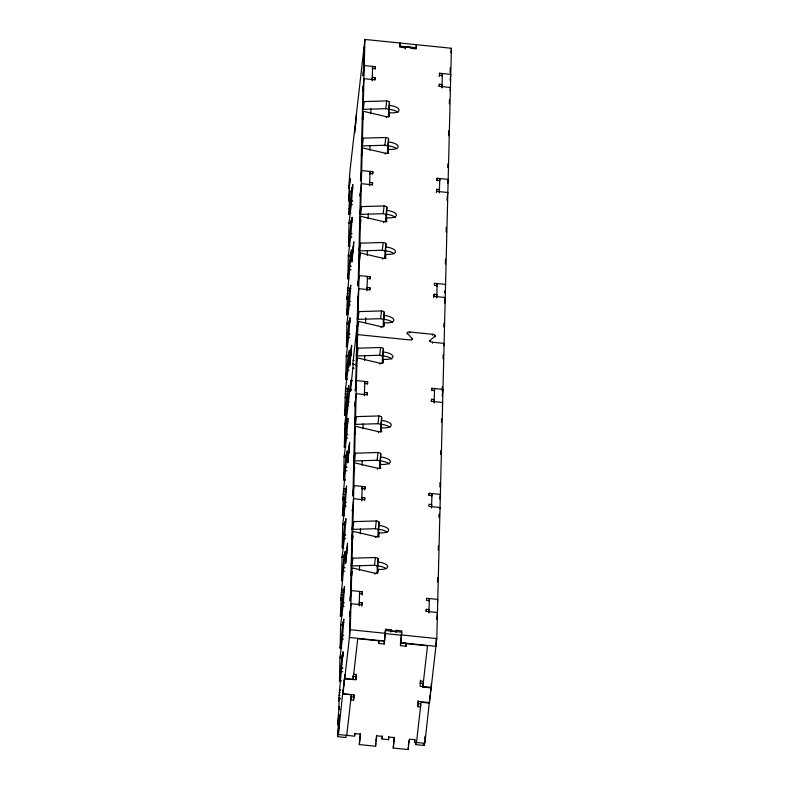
<?xml version="1.0" encoding="UTF-8"?>
<svg xmlns="http://www.w3.org/2000/svg" width="789" height="789" viewBox="0 0 789 789"><rect width="100%" height="100%" fill="white"/><g stroke="black" fill="none" stroke-linecap="round" stroke-linejoin="round"><path stroke-width="1.18" d="M338.589 700.977L343.136 651.704L342.209 657.957L342.278 654.811L342.081 655.866L339.546 680.384L341.124 680.493M341.035 681.282L339.467 681.124L339.951 657.819L342.505 637.68L343.807 619.069L342.89 625.332L342.949 622.136M341.193 648.597L340.138 648.489L340.621 625.184L343.176 605.045L344.487 586.444L343.56 592.697L343.6 589.511L343.432 590.606L340.878 615.321M341.173 597.618L340.68 600.537L345.217 551.245L344.29 557.498L344.349 554.312L344.162 555.407L341.627 579.925L342.682 579.984M342.594 580.773L341.548 580.665L342.031 557.359L344.586 537.21L345.888 518.61L344.971 524.863L345.03 521.716L344.842 522.772L342.308 547.241L343.353 547.349M343.757 524.833L342.712 524.724L345.257 504.575L346.568 485.975L345.651 492.237L345.681 489.052L345.513 490.137L342.968 514.813M344.468 515.552L342.899 515.395L342.939 513.097L342.416 515.957L343.264 497.149L342.771 500.068L342.751 499.348L347.298 450.785L346.381 457.038L346.43 453.853L346.243 454.947L343.718 479.416L345.286 479.574M345.197 480.363L343.629 480.205L344.112 456.89L346.667 436.751L347.969 418.15L347.052 424.403L347.111 421.306M345.917 423.663L344.862 423.634L347.338 404.116L348.649 385.515L347.732 391.768L347.771 388.582L347.594 389.677L345.04 414.452M344.507 415.547L345.523 389.066L348.067 368.927L349.379 350.326L348.462 356.579L348.521 353.423L348.324 354.488L345.799 378.957L347.367 379.114M347.328 355.839L346.272 355.809L348.748 336.292L350.05 317.691L349.132 323.944L349.192 320.758L349.004 321.853L346.46 346.47M347.998 323.204L346.943 323.174L349.428 303.657L350.73 285.056L349.813 291.309L349.872 288.153L349.675 289.218L347.13 313.835M346.933 299.149L351.46 249.857L350.543 256.119L350.602 252.963L350.405 254.019L347.88 278.487L348.925 278.596M349.409 255.38L348.353 255.35L350.829 235.832L352.141 217.231L351.213 223.484L351.253 220.299L351.085 221.393L348.551 245.912M350.089 222.725L349.034 222.695L351.509 203.177L352.811 184.596L351.894 190.83L351.933 187.644L351.766 188.739L349.231 213.257M339.931 709.341L338.885 709.232L339.102 698.068L338.639 700.918M341.864 615.962L340.818 615.854L340.858 613.586L340.335 616.426L341.193 597.638M343.274 497.326L344.32 497.435M345.01 414.698L345.02 412.657L344.537 415.537M345.355 396.867L346.401 396.975M347.091 314.239L347.111 312.197M347.091 312.178L346.598 315.097L347.436 296.25L346.963 299.07M349.172 213.75L349.172 211.699L348.699 214.588L349.872 190.593L348.689 201.017L348.807 195.159L350.129 178.393L348.945 188.818L349.054 183.442L350.06 169.931L364.015 47.37M350.306 390.979L350.957 380.091L344.546 435.913L346.115 436.07M346.213 735.269L345.957 737.508L337.584 736.65L339.014 714.499L337.83 724.933L337.948 719.065L339.181 706.638L338.885 709.232M349.034 222.695L348.501 246.405M429.541 700.583L424.857 743.346L414.629 742.301L414.925 739.697L409.343 739.135L408.16 749.55L393.238 748.031L394.421 737.607L388.839 737.044L388.543 739.648L382.073 738.987L382.369 736.384L376.787 735.812L375.603 746.226L359.33 744.569L360.514 734.155L354.932 733.583L354.636 736.186L338.363 734.529L338.777 726.225L337.584 736.65M343.797 548.187L342.229 548.03L342.712 524.724M344.862 423.634L344.329 447.333M345.72 379.647L346.272 355.809M346.943 323.174L346.401 347.012M348.353 255.35L347.811 279.089M352.545 255.754L351.933 261.978L352.042 256.948M338.363 734.529L343.067 689.921M345.789 558.336L345.69 563.356L347.436 547.162M350.464 356.224L350.484 355.218L349.793 365.445L350.405 359.232M354.685 129.337L354.596 133.351L356.352 117.157M343.639 685.72L343.659 684.714M346.282 558.148L346.302 557.142M346.361 554.134L346.391 553.128M348.383 456.683L347.771 462.896L348.472 452.659L348.452 453.665M352.614 252.746L352.634 251.74M355.198 128.143L355.218 127.137M344.182 680.937L344.201 679.931M346.825 553.375L346.844 552.369M346.913 549.351L346.933 548.345M348.925 451.91L348.906 452.916L349.606 442.678L348.994 448.892M350.947 354.458L350.927 355.464L351.628 345.227L351.006 351.44M353.097 250.981L353.068 251.987L353.768 241.759L352.012 257.954M353.156 247.973L353.176 246.967M355.74 123.37L355.76 122.364M347.416 548.168L347.525 543.138L345.769 559.342M356.332 118.163L356.411 114.149M343.067 690.76L344.793 674.723L344.714 678.737L353.087 679.585L353.166 675.581M353.63 697.101L350.839 696.815L350.78 699.833L353.571 700.119L353.866 695.02M354.656 735.18L354.695 733.178M344.734 678.579L355.898 679.714L356.194 674.615M359.33 744.569L360.277 733.74M375.603 746.226L375.663 743.218M378.612 643.429L378.671 640.421L384.253 640.993L384.194 644.002L378.612 643.429L378.907 640.826L357.752 638.676M382.073 738.987L382.132 735.969M384.194 644.002L385.446 630.569L401.719 632.226L400.467 645.658L406.049 646.23L406.345 643.627L427.51 645.787M400.023 43.109L399.964 46.127L416.247 47.784L416.306 44.776L416.197 48.888L410.615 48.316L410.645 47.271L405.526 46.748L405.27 48.967M388.543 739.648L388.602 736.63M393.238 748.031L394.184 737.202M400.467 645.658L400.536 642.65L406.118 643.213L406.049 646.23M408.16 749.55L408.199 747.538M414.629 742.301L414.689 739.293M424.354 743.149L424.087 745.467L415.714 744.619L415.764 742.469M417.815 703.65L420.606 703.936L420.537 706.944L417.746 706.658L418.17 700.524M431.169 687.909L422.805 687.061L422.884 683.037M424.087 745.467L424.137 743.317M424.886 742.124L425.232 737.064M430.646 690.109L430.666 689.103M431.258 683.895L431.238 687.397L420.073 686.262L420.665 681.045L423.456 681.331M350.05 611.465L349.409 637.522L342.998 693.768L354.162 694.912L353.571 700.119M350.375 598.348L352.653 506.459M352.979 493.342L355.247 401.453M355.573 388.336L357.851 296.447M358.176 283.32L360.455 191.441M360.78 178.314L363.048 86.435M363.374 73.308L364.025 47.212L364.912 39.45L451.416 48.267L436.8 638.557L429.502 702.595L418.338 701.451L417.746 706.658M436.09 639.159L435.913 646.319L400.792 642.739L401.788 630.894L396.206 630.332L396.177 631.378L391.068 630.855L391.088 629.809L385.505 629.237L384.519 641.072L349.409 637.492L350.296 629.74L351.825 567.893A2.811 1.045 6.5 0 1 352.624 568.011L375.002 573.258A2.811 1.045 6.5 0 0 377.823 572.498L377.901 569.342A9.823 3.659 6.5 0 0 387.754 566.67A9.823 3.659 6.5 0 0 378.079 561.995L378.158 558.849A2.811 1.045 6.5 0 0 375.396 557.507L352.87 558.178A2.811 1.045 6.5 0 1 352.072 558.139L351.184 565.9A2.811 1.045 6.5 0 0 351.983 565.94L374.509 565.269A2.811 1.045 6.5 0 1 377.27 566.61L377.103 573.435M352.072 558.139L352.732 531.332A2.811 1.045 6.5 0 1 353.531 531.461L375.909 536.707A2.811 1.045 6.5 0 0 378.73 535.938L378.809 532.792A9.823 3.659 6.5 0 0 388.661 530.109A9.823 3.659 6.5 0 0 378.986 525.444L379.065 522.288A2.811 1.045 6.5 0 0 376.304 520.957L353.778 521.628A2.811 1.045 6.5 0 1 352.979 521.588L352.081 529.35A2.811 1.045 6.5 0 0 352.88 529.38L375.416 528.719A2.811 1.045 6.5 0 1 378.178 530.05L378.01 536.875M352.979 521.588L354.429 462.877A2.811 1.045 6.5 0 1 355.228 463.005L377.606 468.252A2.811 1.045 6.5 0 0 380.426 467.492L380.505 464.336A9.823 3.659 6.5 0 0 390.358 461.664A9.823 3.659 6.5 0 0 380.683 456.989L380.762 453.843A2.811 1.045 6.5 0 0 378 452.501L355.464 453.172A2.811 1.045 6.5 0 1 354.665 453.133L353.778 460.894A2.811 1.045 6.5 0 0 354.577 460.934L377.112 460.263A2.811 1.045 6.5 0 1 379.874 461.595L379.706 468.419M354.665 453.133L355.336 426.326A2.811 1.045 6.5 0 1 356.135 426.454L378.513 431.701A2.811 1.045 6.5 0 0 381.324 430.932L381.403 427.786A9.823 3.659 6.5 0 0 391.265 425.103A9.823 3.659 6.5 0 0 381.59 420.429L381.669 417.282A2.811 1.045 6.5 0 0 378.898 415.951L356.372 416.612A2.811 1.045 6.5 0 1 355.573 416.582L354.685 424.344A2.811 1.045 6.5 0 0 355.484 424.374L378.01 423.713A2.811 1.045 6.5 0 1 380.781 425.044L380.604 431.869M355.573 416.582L357.032 357.871A2.811 1.045 6.5 0 1 357.821 357.999L380.209 363.246A2.811 1.045 6.5 0 0 383.02 362.476L383.099 359.33A9.823 3.659 6.5 0 0 392.961 356.648A9.823 3.659 6.5 0 0 383.286 351.983L383.365 348.827A2.811 1.045 6.5 0 0 380.594 347.495L358.068 348.166A2.811 1.045 6.5 0 1 357.269 348.127L356.381 355.888A2.811 1.045 6.5 0 0 357.18 355.928L379.706 355.257A2.811 1.045 6.5 0 1 382.468 356.589L382.3 363.413M357.269 348.127L357.93 321.32A2.811 1.045 6.5 0 1 358.729 321.448L381.117 326.685A2.811 1.045 6.5 0 0 383.927 325.926L384.006 322.78A9.823 3.659 6.5 0 0 393.859 320.097A9.823 3.659 6.5 0 0 384.184 315.422L384.263 312.276A2.811 1.045 6.5 0 0 381.501 310.945L358.975 311.606A2.811 1.045 6.5 0 1 358.176 311.576L357.289 319.328A2.811 1.045 6.5 0 0 358.088 319.367L380.614 318.697A2.811 1.045 6.5 0 1 383.375 320.038L383.207 326.863M358.176 311.576L359.626 252.865A2.811 1.045 6.5 0 1 360.425 252.993L382.803 258.24A2.811 1.045 6.5 0 0 385.624 257.47L385.703 254.324A9.823 3.659 6.5 0 0 395.555 251.642A9.823 3.659 6.5 0 0 385.88 246.977L385.959 243.821A2.811 1.045 6.5 0 0 383.198 242.489L360.672 243.16A2.811 1.045 6.5 0 1 359.873 243.12L358.985 250.882A2.811 1.045 6.5 0 0 359.784 250.922L382.31 250.251A2.811 1.045 6.5 0 1 385.071 251.583L384.904 258.407M359.873 243.12L360.534 216.314A2.811 1.045 6.5 0 1 361.332 216.433L383.71 221.679A2.811 1.045 6.5 0 0 386.531 220.92L386.61 217.764A9.823 3.659 6.5 0 0 396.463 215.091A9.823 3.659 6.5 0 0 386.788 210.416L386.866 207.27A2.811 1.045 6.5 0 0 384.105 205.939L361.569 206.6A2.811 1.045 6.5 0 1 360.77 206.56L359.883 214.322A2.811 1.045 6.5 0 0 360.681 214.361L383.217 213.691A2.811 1.045 6.5 0 1 385.979 215.032L385.811 221.857M360.77 206.56L362.23 147.859A2.811 1.045 6.5 0 1 363.029 147.987L385.407 153.234A2.811 1.045 6.5 0 0 388.227 152.464L388.296 149.318A9.823 3.659 6.5 0 0 398.159 146.636A9.823 3.659 6.5 0 0 388.484 141.971L388.563 138.815A2.811 1.045 6.5 0 0 385.801 137.483L363.265 138.154A2.811 1.045 6.5 0 1 362.467 138.114L361.579 145.876A2.811 1.045 6.5 0 0 362.378 145.906L384.904 145.245A2.811 1.045 6.5 0 1 387.675 146.576L387.507 153.401M362.467 138.114L363.137 111.308A2.811 1.045 6.5 0 1 363.926 111.427L386.314 116.673A2.811 1.045 6.5 0 0 389.125 115.914L389.204 112.758A9.823 3.659 6.5 0 0 399.066 110.085A9.823 3.659 6.5 0 0 389.391 105.41L389.47 102.264A2.811 1.045 6.5 0 0 386.699 100.923L364.173 101.594A2.811 1.045 6.5 0 1 363.374 101.554L362.486 109.316A2.811 1.045 6.5 0 0 363.285 109.355L385.811 108.685A2.811 1.045 6.5 0 1 388.573 110.026L388.405 116.841M363.374 101.554L364.912 39.45M359.459 570.319L359.587 565.447M360.366 533.778L360.484 528.906M362.062 465.303L362.181 460.431M362.97 428.772L363.088 423.9M364.666 360.366L364.784 355.514M365.593 322.681L365.711 317.78M367.26 255.291L367.388 250.419M368.167 218.75L368.285 213.878M369.863 150.275L369.982 145.403M370.771 113.744L370.889 108.872M359.113 604.68L359.36 602.461L362.151 602.747L362.102 604.847L350.937 603.713L349.705 616.16L350 613.576M350.424 596.257L350.079 600.942L351.263 590.586L362.427 591.72L362.378 593.821L359.587 593.535M361.707 499.674L361.964 497.455L364.755 497.741L364.705 499.841L353.541 498.707L352.308 511.154L352.604 508.57M353.028 491.241L352.683 495.936L353.866 485.58L365.031 486.714L364.972 488.815L362.181 488.529M364.311 394.668L364.567 392.449L367.358 392.735L367.299 394.835L356.145 393.691L354.902 406.148L355.198 403.564M355.632 386.235L355.277 390.92L356.47 380.574L367.625 381.708L367.575 383.809L364.784 383.523M366.915 289.662L367.161 287.443L369.952 287.729L369.903 289.829L358.739 288.685L357.506 301.142L357.802 298.548M358.226 281.229L357.881 285.914L359.064 275.568L370.228 276.702L370.179 278.803L367.388 278.517M369.765 182.437L372.556 182.723L372.507 184.823L361.342 183.679L360.1 196.126L360.395 193.542M360.829 176.213L360.484 180.908L361.668 170.552L372.832 171.696L372.773 173.797L369.982 173.511M372.112 79.64L372.369 77.43L375.16 77.707L375.1 79.807L363.946 78.673L362.703 91.12L362.999 88.536M363.433 71.207L363.078 75.892L364.262 65.546L375.426 66.69L375.377 68.791L372.586 68.505M378.079 561.995L377.458 573.228L377.901 569.342M379.243 536.747A9.823 3.659 6.5 0 1 378.365 536.668L378.986 525.444M380.939 468.291A9.823 3.659 6.5 0 1 380.061 468.222L380.683 456.989M381.837 431.741A9.823 3.659 6.5 0 1 380.959 431.662L381.59 420.429M383.286 351.983L382.655 363.206L383.099 359.33M384.184 315.422L383.562 326.656L384.006 322.78M386.137 258.279A9.823 3.659 6.5 0 1 385.259 258.2L385.88 246.977M387.044 221.719A9.823 3.659 6.5 0 1 386.166 221.65L386.788 210.416M388.73 153.273A9.823 3.659 6.5 0 1 387.853 153.194L388.484 141.971M389.638 116.713A9.823 3.659 6.5 0 1 388.76 116.644L389.391 105.41M400.023 43.03L399.924 47.232L405.497 47.804L405.526 46.748M428.871 611.791L429.127 609.572L426.336 609.295L426.277 611.396L437.441 612.54L436.682 619.178M439.848 498.934L440.37 494.397L429.206 493.263L429.157 495.364L431.948 495.64M434.068 401.779L434.325 399.559L431.534 399.273L431.484 401.374L442.639 402.518L442.264 405.842M442.205 396.039L442.964 389.391L431.81 388.257L431.751 390.348L434.542 390.634M436.672 296.772L436.919 294.553L434.137 294.267L434.078 296.368L445.243 297.512L444.572 303.331M439.266 191.766L439.522 189.547L436.731 189.261L436.682 191.362L447.846 192.506L447.698 193.798M447.718 183.255L448.172 179.379L437.007 178.235L436.958 180.336L439.739 180.622M441.87 86.76L442.126 84.541L439.335 84.255L439.286 86.356L450.44 87.49L450.065 90.824M450.105 80.192L450.766 74.373L439.601 73.229L439.552 75.33L442.343 75.616M437.5 582.055L437.609 577.676M438.289 550.268L438.398 545.889M439.088 517.732L439.157 515.286M439.858 486.912L439.966 482.552M440.656 454.375L440.755 450.706M441.445 422.529L441.544 418.851M442.215 391.423L442.343 386.571M443.033 358.699L443.122 354.803M443.812 327.07L443.901 323.382M445.371 263.97L445.499 259.068M446.17 231.956L446.288 227.212M447.767 167.534L447.856 163.856M448.546 135.718L448.675 130.787M449.345 103.832L449.444 99.542M450.115 72.637L450.233 67.893M339.231 692.653L340.276 692.673M344.083 567.646L345.128 567.656M342.002 668.105L343.047 668.115M347.091 421.218L344.389 446.781L345.957 446.939M340.217 647.808L342.949 622.235M340.227 647.749L341.795 647.868M341.627 579.974L341.548 580.665M339.536 680.434L339.467 681.075M357.131 325.502L352.88 363.246L352.841 364.143L354.33 364.479M351.618 389.322L350.572 389.214L353.294 364.449M363.137 111.308L362.24 119.06A2.811 1.045 6.5 0 1 363.039 119.188L363.295 116.969M363.285 109.355L364.173 101.594M362.23 147.859L361.342 155.62A2.811 1.045 6.5 0 1 362.141 155.749L362.516 152.415M362.378 145.906L363.265 138.154M372.339 68.988L372.635 66.404L372.161 80.823M347.604 288.606L348.649 288.715M351.953 260.972L353.689 245.773M375.169 68.899L375.426 66.69M374.903 79.926L375.16 77.707M360.534 216.314L359.646 224.076A2.811 1.045 6.5 0 1 360.445 224.194L360.948 219.766M360.681 214.361L361.569 206.6M359.626 252.865L358.739 260.626A2.811 1.045 6.5 0 1 359.537 260.755L360.425 252.993M359.784 250.922L360.672 243.16M369.745 173.994L370.041 171.41L369.568 185.829M345.523 389.066L346.568 389.174M349.872 361.431L351.608 346.233M349.813 364.439L351.539 349.251M372.576 173.915L372.832 171.696M372.3 184.932L372.556 182.723M357.93 321.32L357.042 329.082A2.811 1.045 6.5 0 1 357.792 329.191M358.088 319.367L358.975 311.606M358.226 325.877L358.729 321.448M356.717 342.357L357.604 334.595L409.54 339.891A2.811 1.045 6.5 0 0 412.252 338.806L407.262 333.076A2.811 1.045 6.5 0 1 409.974 332.001L432.53 334.299A2.811 1.045 6.5 0 1 435.163 335.927L435.055 336.893M344.112 456.89L345.158 456.999M357.032 357.871L356.135 365.632A2.811 1.045 6.5 0 1 356.934 365.761M357.18 355.928L358.068 348.166M385.811 108.685L386.699 100.923M367.289 277.718L367.437 276.416L366.964 290.835M386.206 117.65L386.314 116.673M347.85 458.882L349.586 443.684M347.791 461.89L349.527 446.702M388.573 110.026L389.47 102.264M384.904 145.245L385.801 137.483M369.972 278.921L370.228 276.702M388.76 116.644L389.204 112.758M369.696 289.948L369.952 287.729M385.298 154.2L385.407 153.234M355.336 426.326L354.448 434.088A2.811 1.045 6.5 0 1 355.237 434.206L355.494 431.997M355.484 424.374L356.372 416.612M387.675 146.576L388.563 138.815M387.853 153.194L388.296 149.318M342.031 557.359L343.077 557.458M354.429 462.877L353.541 470.638A2.811 1.045 6.5 0 1 354.34 470.767L354.715 467.443M354.577 460.934L355.464 453.172M383.217 213.691L384.105 205.939M364.538 384.016L364.834 381.432L364.36 395.851M383.602 222.656L383.71 221.679M385.979 215.032L386.866 207.27M382.31 250.251L383.198 242.489M367.378 383.927L367.625 381.708M386.166 221.65L386.61 217.764M340.621 625.184L341.676 625.292M367.102 394.954L367.358 392.735M382.695 259.206L382.803 258.24M352.732 531.332L351.845 539.094A2.811 1.045 6.5 0 1 352.644 539.222L353.018 535.889M352.88 529.38L353.778 521.628M385.071 251.583L385.959 243.821M385.259 258.2L385.703 254.324M339.951 657.819L340.996 657.927M351.825 567.893L350.937 575.645A2.811 1.045 6.5 0 1 351.736 575.773L352.249 571.344M351.983 565.94L352.87 558.178M380.614 318.697L381.501 310.945M361.944 489.022L362.24 486.438L361.766 500.857M380.998 327.662L381.117 326.685M383.375 320.038L384.263 312.276M379.706 355.257L380.594 347.495M364.646 490.038L365.031 486.714M364.498 499.96L364.755 497.741M380.091 364.212L380.209 363.246M382.468 356.589L383.365 348.827M378.01 423.713L378.898 415.951M359.419 593.387L359.636 591.444L359.163 605.863M378.404 432.668L378.513 431.701M380.781 425.044L381.669 417.282M377.112 460.263L378 452.501M362.043 595.054L362.427 591.72M380.959 431.662L381.403 427.786M346.726 735.378L351.352 694.793L342.978 693.935M353.087 679.585L357.782 638.38M361.776 606.07L362.151 602.747M377.497 469.228L377.606 468.252M379.874 461.595L380.762 453.843M355.898 679.714L356.49 674.506L353.699 674.22M380.061 468.222L380.505 464.336M375.416 528.719L376.304 520.957M375.801 537.674L375.909 536.707M378.178 530.05L379.065 522.288M374.509 565.269L375.396 557.507M378.365 536.668L378.809 532.792M374.893 574.234L375.002 573.258M377.27 566.61L378.158 558.849M407.154 334.053L407.262 333.076M409.974 332.001L409.856 332.968M439.226 76.553L439.601 73.229M439.078 86.474L439.335 84.255M442.096 76.099L442.392 73.515L441.919 87.934M412.144 339.783L412.252 338.806M450.904 52.705L451.416 48.267M436.751 180.454L437.007 178.235M436.356 192.585L436.731 189.261M439.503 181.115L439.798 178.521L439.325 192.94M375.919 740.979L376.56 735.407M390.841 632.028L391.088 629.809M433.753 297.591L434.137 294.267M395.95 632.551L396.206 630.332M429.808 341.578L429.926 340.611L435.163 335.927M436.899 286.121L437.195 283.537L436.721 297.946M446.949 200.258L447.55 195.09M432.421 335.266L432.53 334.299M432.451 343.205L432.559 342.239A2.811 1.045 6.5 0 1 429.926 340.611M431.553 390.466L431.81 388.257M431.277 401.493L431.534 399.273M444.601 292.798L444.828 290.855M445.42 285.677L445.568 284.385L434.404 283.241L434.354 285.342L437.145 285.628M434.295 391.127L434.591 388.543L434.118 402.962M443.852 345.631L444.108 343.412L432.559 342.239M428.95 495.482L429.206 493.263M431.701 496.133L431.997 493.549L431.524 507.968M431.465 506.785L431.721 504.565L428.93 504.289L428.881 506.38L440.045 507.524L439.897 508.826M408.347 745.418L408.86 740.95M426.08 611.505L426.336 609.295M429.098 601.149L429.394 598.555L428.92 612.974M420.488 680.118L420.133 683.244L423.486 683.59M439.078 515.937L439.305 513.994M415.714 744.619L415.981 742.301M416.493 742.498L421.07 702.259L429.443 703.117M422.805 687.061L427.539 645.491M437.471 601.997L437.767 599.403L426.602 598.269L426.553 600.37L429.344 600.656M424.877 738.524L425.143 736.206M429.571 699.577L430.104 694.902M430.37 692.564L430.902 687.89M350.553 389.362L350.316 390.989M343.511 488.864L344.566 488.933M342.791 524.064L343.836 524.123M341.43 589.324L342.485 589.393M339.349 689.783L340.404 689.852M351.953 187.812L353.008 187.92M351.677 189.419L352.732 189.518M351.687 200.879L352.732 200.978M351.371 204.479L352.417 204.588M349.093 208.878L350.138 208.977M349.192 211.876L350.237 211.985M349.014 212.665L350.06 212.774M349.231 213.208L350.809 213.365M351.283 220.466L352.328 220.575M351.006 222.064L352.052 222.173M348.955 223.317L350 223.425M351.006 233.524L352.052 233.633M350.691 237.134L351.736 237.242M348.56 245.862L350.129 246.02M350.602 253.101L351.647 253.21M350.326 254.699L351.371 254.808M348.274 255.971L349.32 256.08M350.336 266.159L351.381 266.268M350.01 269.769L351.066 269.877M347.683 287.906L348.728 288.005M349.872 288.301L350.918 288.399M349.596 289.898L350.641 290.007M347.554 290.727L348.6 290.825M347.338 293.409L348.383 293.518M347.436 296.408L348.482 296.516M347.259 297.197L348.304 297.305M349.606 301.359L350.651 301.467M349.28 304.968L350.336 305.077M347.012 309.357L348.58 309.515M347.111 312.355L348.156 312.464M346.933 313.144L347.456 313.194M347.15 313.687L348.196 313.795M349.202 320.926L350.247 321.034M348.925 322.533L349.971 322.632M346.874 323.796L347.919 323.904M348.925 333.994L349.971 334.092M348.61 337.603L349.655 337.702M346.47 346.322L347.525 346.43M348.521 353.561L349.566 353.669M348.245 355.158L349.29 355.267M346.193 356.431L347.239 356.539M353.156 360.376L354.202 360.484M352.841 364.163L353.886 364.271M348.255 366.619L349.3 366.727M352.969 368.157L354.024 368.266M347.929 370.228L348.975 370.337M350.967 380.653L352.535 380.821M350.711 381.856L351.756 381.965M345.602 388.366L346.647 388.474M347.791 388.76L348.837 388.869M350.316 390.417L351.361 390.525M347.515 390.358L348.56 390.466M345.474 391.186L346.519 391.295M345.257 393.869L346.302 393.977M345.178 397.656L346.223 397.764M347.525 401.818L349.093 401.976M347.199 405.428L348.245 405.536M344.931 409.816L345.976 409.925M345.03 412.815L346.075 412.923M344.852 413.604L345.375 413.663M345.069 414.146L346.637 414.304M347.111 421.395L348.166 421.494M346.835 422.993L347.89 423.101M344.793 424.265L345.838 424.364M346.844 434.453L347.89 434.561M346.529 438.063L347.574 438.171M346.44 454.02L347.485 454.129M346.164 455.628L347.209 455.726M344.201 456.19L345.247 456.298M346.164 467.088L347.209 467.187M345.848 470.698L346.894 470.796M345.71 489.219L346.756 489.328M343.432 489.525L344.487 489.634M345.434 490.817L346.479 490.926M343.393 491.646L344.438 491.754M343.176 494.328L344.221 494.437M343.097 498.115L344.142 498.224M345.434 502.277L346.489 502.386M345.118 505.887L346.164 505.996M343.067 507.593L344.635 507.751M342.84 510.276L343.373 510.335M342.949 513.274L343.994 513.383M342.771 514.063L343.817 514.172M342.988 514.606L344.556 514.773M345.03 521.854L346.075 521.963M344.754 523.452L345.799 523.561M344.763 534.912L345.809 535.021M344.448 538.522L345.493 538.631M344.359 554.489L345.404 554.588M344.083 556.087L345.128 556.196M342.11 556.649L343.166 556.758M343.767 571.157L344.813 571.266M343.629 589.679L344.675 589.787M341.351 589.985L342.396 590.093M343.353 591.277L344.398 591.385M341.312 592.105L342.357 592.214M341.095 594.788L342.14 594.896M341.193 597.796L342.239 597.894M341.016 598.585L342.061 598.683M343.353 602.737L344.398 602.845M343.037 606.346L344.083 606.455M340.976 608.053L342.031 608.161M340.759 610.735L341.805 610.844M340.858 613.743L341.913 613.842M340.68 614.532L341.203 614.582M340.907 615.075L341.953 615.173M342.949 622.314L343.994 622.422M342.673 623.912L343.718 624.02M340.71 624.484L341.755 624.592M350.296 629.74L385.407 633.32M401.69 634.977L436.8 638.557M385.377 633.587L401.66 635.244M342.682 635.372L343.728 635.48M342.367 638.982L343.412 639.09M342.278 654.949L343.323 655.057M342.002 656.547L343.047 656.655M340.029 657.119L341.075 657.217M341.686 671.617L342.732 671.725M352.614 676.36L355.957 676.696M339.27 690.454L340.315 690.562M339.014 695.257L340.059 695.356M417.667 703.275L418.19 703.324M339.112 698.255L340.68 698.413M338.935 699.044L339.98 699.153M377.635 565.881A9.823 3.659 6.5 0 1 386.265 568.751M378.542 529.32A9.823 3.659 6.5 0 1 387.172 532.19M380.239 460.865A9.823 3.659 6.5 0 1 389.263 464.119M381.146 424.314A9.823 3.659 6.5 0 1 389.766 427.184M382.843 355.859A9.823 3.659 6.5 0 1 391.857 359.113M383.74 319.308A9.823 3.659 6.5 0 1 392.37 322.178M385.436 250.853A9.823 3.659 6.5 0 1 394.066 253.723M386.344 214.302A9.823 3.659 6.5 0 1 395.368 217.547M388.04 145.847A9.823 3.659 6.5 0 1 396.66 148.717M388.947 109.286A9.823 3.659 6.5 0 1 397.972 112.541"/></g></svg>
